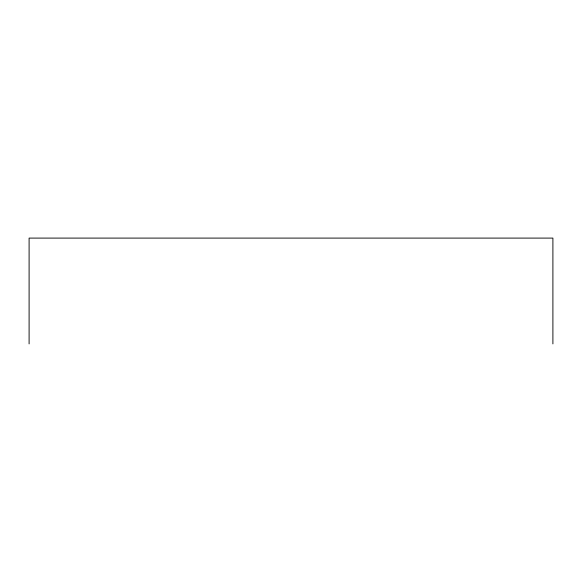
<?xml version="1.0" encoding="UTF-8"?>
<svg xmlns="http://www.w3.org/2000/svg" width="582" height="582" viewBox="0 0 582 582"><rect width="100%" height="100%" fill="white"/><g stroke="black" fill="none" stroke-linecap="round" stroke-linejoin="round"><path stroke-width="0.87" d="M552.9 343.904L552.9 238.096L29.1 238.096L29.1 343.904"/></g></svg>
